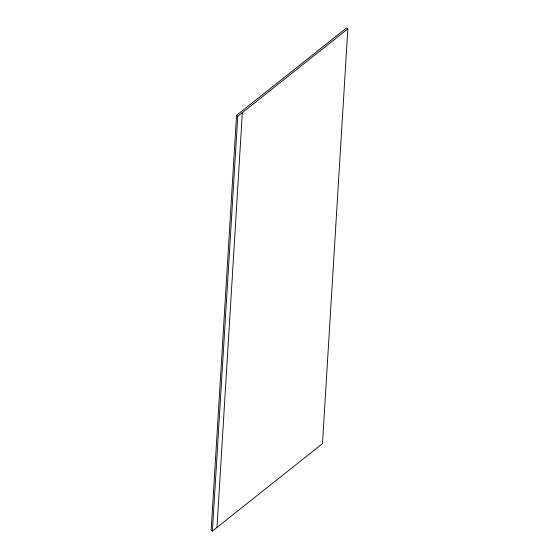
<?xml version="1.0" encoding="UTF-8"?>
<svg xmlns="http://www.w3.org/2000/svg" width="559" height="559" viewBox="0 0 559 559"><rect width="100%" height="100%" fill="white"/><g stroke="black" fill="none" stroke-linecap="round" stroke-linejoin="round"><path stroke-width="0.84" d="M236.534 115.35L211.162 530.142L212.392 531.05L322.466 443.65L347.838 28.858L346.608 27.95L236.534 115.35L237.757 116.258L212.392 531.05M216.976 527.41L242.347 112.618M237.757 116.258L347.838 28.858"/></g></svg>
